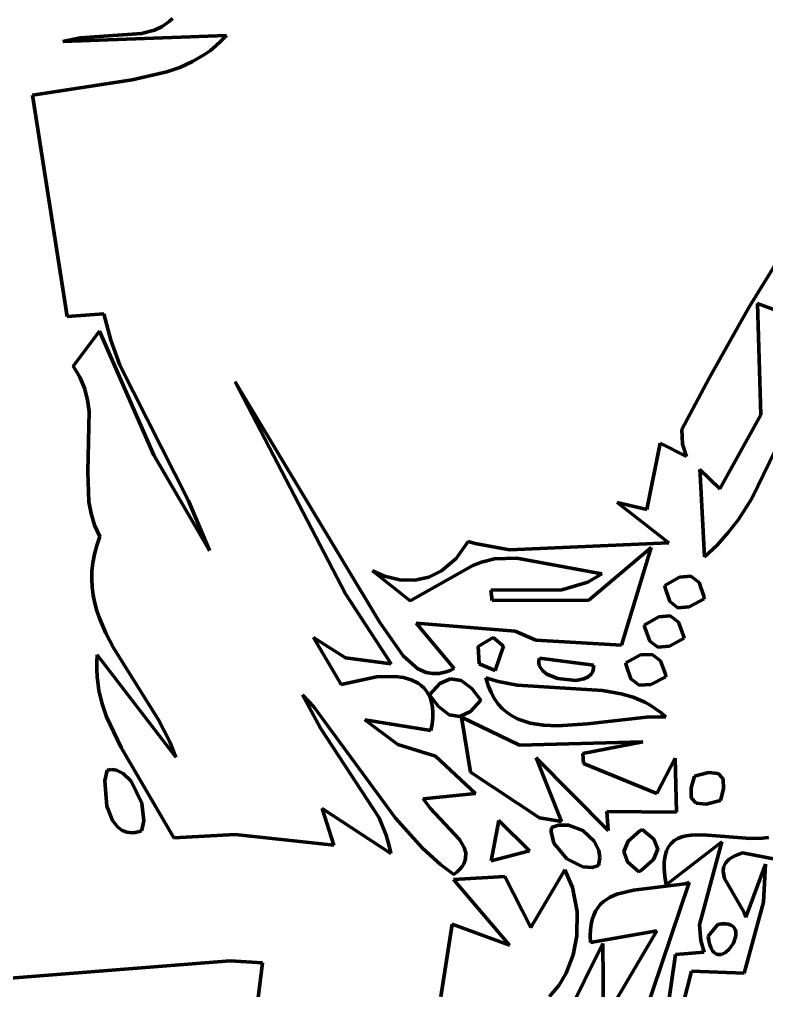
# Model space of a CAD drawing. Header units: millimetres. Extents: x 0 to 11.1, y 0 to 17.3.
# Drawn here: x 5.106 to 5.666, y 8.169 to 8.897 of the extents above; entities that cross this region are included whole.
import ezdxf

# ---------------------------------------------------------------- set-up
doc = ezdxf.new("R2010")
doc.units = ezdxf.units.MM
doc.layers.add('color#010101ff', color=7, linetype='CONTINUOUS', lineweight=100)
doc.layers.add('color#ffffffff', color=7, linetype='CONTINUOUS', lineweight=100)

msp = doc.modelspace()

# ---------------------------------------------------------------- linework, layer by layer
at = {"layer": 'color#010101ff'}
for p, q in [((5.22064, 8.89732), (5.21826, 8.89508)), ((5.2072, 8.88872), (5.19766, 8.88611)), ((5.21301, 8.89142), (5.2072, 8.88872)), ((5.21826, 8.89508), (5.21301, 8.89142)), ((5.13864, 8.88021), (5.26113, 8.88463)), ((5.1517, 8.88293), (5.13864, 8.88021)), ((5.19766, 8.88611), (5.1517, 8.88293)), ((5.26113, 8.88463), (5.25728, 8.8806)), ((5.2491, 8.87352), (5.2448, 8.87045)), ((5.25327, 8.8769), (5.2491, 8.87352)), ((5.25728, 8.8806), (5.25327, 8.8769)), ((5.2448, 8.87045), (5.2358, 8.86512)), ((5.22633, 8.86079), (5.21646, 8.85732)), ((5.2358, 8.86512), (5.22633, 8.86079)), ((5.21646, 8.85732), (5.1905, 8.85143)), ((5.65224, 8.68103), (5.76179, 8.85866)), ((5.1905, 8.85143), (5.11601, 8.83995)), ((5.11601, 8.83995), (5.14179, 8.6741)), ((5.62258, 8.6279), (5.65224, 8.68103)), ((5.70754, 8.66587), (5.65887, 8.68397)), ((5.65887, 8.68397), (5.66122, 8.60056)), ((5.14179, 8.6741), (5.16943, 8.67614)), ((5.16943, 8.67614), (5.17456, 8.65658)), ((5.16612, 8.66329), (5.14631, 8.63692)), ((5.20672, 8.57037), (5.16612, 8.66329)), ((5.17456, 8.65658), (5.18129, 8.63769)), ((5.14631, 8.63692), (5.14899, 8.6329)), ((5.18129, 8.63769), (5.23275, 8.53606)), ((5.14899, 8.6329), (5.15129, 8.62881)), ((5.15129, 8.62881), (5.15323, 8.62466)), ((5.6022, 8.5896), (5.62258, 8.6279)), ((5.15323, 8.62466), (5.15483, 8.62045)), ((5.15483, 8.62045), (5.15713, 8.61188)), ((5.35031, 8.46653), (5.26761, 8.62537)), ((5.26761, 8.62537), (5.37614, 8.44495)), ((5.65471, 8.53792), (5.69577, 8.62309)), ((5.15713, 8.61188), (5.15842, 8.60313)), ((5.15842, 8.60313), (5.15746, 8.55794)), ((5.66122, 8.60056), (5.63051, 8.54519)), ((5.60264, 8.57853), (5.6022, 8.5896)), ((5.57585, 8.52976), (5.58583, 8.57921)), ((5.58583, 8.57921), (5.60568, 8.56924)), ((5.60568, 8.56924), (5.60264, 8.57853)), ((5.24845, 8.49906), (5.20672, 8.57037)), ((5.15746, 8.55794), (5.15817, 8.53538)), ((5.63051, 8.54519), (5.61576, 8.5595)), ((5.61576, 8.5595), (5.61596, 8.5559)), ((5.61596, 8.5559), (5.61922, 8.4942)), ((5.15817, 8.53538), (5.15977, 8.52653)), ((5.23275, 8.53606), (5.24845, 8.49906)), ((5.59236, 8.50472), (5.55375, 8.535)), ((5.55375, 8.535), (5.57585, 8.52976)), ((5.64459, 8.52221), (5.65471, 8.53792)), ((5.15977, 8.52653), (5.16246, 8.51785)), ((5.16246, 8.51785), (5.16427, 8.51358)), ((5.63699, 8.5123), (5.64459, 8.52221)), ((5.16427, 8.51358), (5.16644, 8.50935)), ((5.62857, 8.50294), (5.63699, 8.5123)), ((5.16405, 8.50271), (5.16227, 8.49621)), ((5.16644, 8.50935), (5.16405, 8.50271)), ((5.43312, 8.49298), (5.44229, 8.50557)), ((5.44229, 8.50557), (5.44741, 8.50416)), ((5.44741, 8.50416), (5.47313, 8.49948)), ((5.47313, 8.49948), (5.59236, 8.50472)), ((5.61922, 8.4942), (5.62857, 8.50294)), ((5.16227, 8.49621), (5.16107, 8.48983)), ((5.57921, 8.50112), (5.53252, 8.4617)), ((5.55708, 8.42802), (5.57921, 8.50112)), ((5.16107, 8.48983), (5.16041, 8.48358)), ((5.4223, 8.48381), (5.43312, 8.49298)), ((5.45218, 8.4903), (5.44577, 8.48766)), ((5.46196, 8.4927), (5.45218, 8.4903)), ((5.47859, 8.49331), (5.46196, 8.4927)), ((5.54229, 8.48148), (5.47859, 8.49331)), ((5.16041, 8.48358), (5.16027, 8.47744)), ((5.39882, 8.4613), (5.37057, 8.48364)), ((5.37057, 8.48364), (5.3795, 8.47974)), ((5.44577, 8.48766), (5.39882, 8.4613)), ((5.41261, 8.47906), (5.4223, 8.48381)), ((5.53184, 8.47521), (5.54229, 8.48148)), ((5.16027, 8.47744), (5.16061, 8.4714)), ((5.3795, 8.47974), (5.39108, 8.47692)), ((5.39108, 8.47692), (5.40216, 8.47673)), ((5.40216, 8.47673), (5.41261, 8.47906)), ((5.51231, 8.46953), (5.53184, 8.47521)), ((5.60046, 8.47902), (5.58938, 8.47283)), ((5.60903, 8.47972), (5.60046, 8.47902)), ((5.61508, 8.47494), (5.60903, 8.47972)), ((5.61861, 8.46467), (5.61508, 8.47494)), ((5.16061, 8.4714), (5.1614, 8.46547)), ((5.38447, 8.41409), (5.35031, 8.46653)), ((5.45916, 8.46922), (5.51231, 8.46953)), ((5.46013, 8.46147), (5.45916, 8.46922)), ((5.58938, 8.47283), (5.58967, 8.47094)), ((5.58967, 8.47094), (5.59317, 8.46081)), ((5.1614, 8.46547), (5.1626, 8.45962)), ((5.1626, 8.45962), (5.16417, 8.45386)), ((5.53252, 8.4617), (5.46013, 8.46147)), ((5.59317, 8.46081), (5.59921, 8.45607)), ((5.60779, 8.45672), (5.61891, 8.46276)), ((5.61891, 8.46276), (5.61861, 8.46467)), ((5.16417, 8.45386), (5.1661, 8.44818)), ((5.59921, 8.45607), (5.60779, 8.45672)), ((5.1661, 8.44818), (5.17084, 8.437)), ((5.37614, 8.44495), (5.39358, 8.42012)), ((5.43161, 8.41048), (5.40312, 8.44447)), ((5.40312, 8.44447), (5.47728, 8.43861)), ((5.58494, 8.44929), (5.57401, 8.44308)), ((5.5935, 8.45004), (5.58494, 8.44929)), ((5.59969, 8.44532), (5.5935, 8.45004)), ((5.60351, 8.43515), (5.59969, 8.44532)), ((5.47728, 8.43861), (5.49293, 8.43176)), ((5.57401, 8.44308), (5.57435, 8.44121)), ((5.57435, 8.44121), (5.57811, 8.43116)), ((5.17084, 8.437), (5.17655, 8.42604)), ((5.34717, 8.3987), (5.32624, 8.43367)), ((5.32624, 8.43367), (5.35028, 8.41854)), ((5.46081, 8.43382), (5.44961, 8.42703)), ((5.46869, 8.42731), (5.46081, 8.43382)), ((5.49293, 8.43176), (5.55708, 8.42802)), ((5.57811, 8.43116), (5.58429, 8.42648)), ((5.59287, 8.42718), (5.60387, 8.43325)), ((5.60387, 8.43325), (5.60351, 8.43515)), ((5.17655, 8.42604), (5.21033, 8.37217)), ((5.44961, 8.42703), (5.4504, 8.41397)), ((5.46235, 8.40903), (5.46869, 8.42731)), ((5.58429, 8.42648), (5.59287, 8.42718)), ((5.16405, 8.4153), (5.16403, 8.40986)), ((5.16439, 8.42087), (5.16405, 8.4153)), ((5.2233, 8.34421), (5.16439, 8.42087)), ((5.35028, 8.41854), (5.38447, 8.41409)), ((5.39358, 8.42012), (5.40438, 8.41038)), ((5.49512, 8.41643), (5.49511, 8.41473)), ((5.49548, 8.41823), (5.49512, 8.41643)), ((5.536, 8.41302), (5.49548, 8.41823)), ((5.57128, 8.42068), (5.56015, 8.41491)), ((5.57994, 8.42116), (5.57128, 8.42068)), ((5.58613, 8.41636), (5.57994, 8.42116)), ((5.58985, 8.40628), (5.58613, 8.41636)), ((5.16403, 8.40986), (5.16431, 8.40452)), ((5.40438, 8.41038), (5.41071, 8.40757)), ((5.42034, 8.40686), (5.42576, 8.40807)), ((5.42576, 8.40807), (5.42862, 8.40912)), ((5.42862, 8.40912), (5.43161, 8.41048)), ((5.4504, 8.41397), (5.46235, 8.40903)), ((5.49511, 8.41473), (5.49544, 8.4131)), ((5.49544, 8.4131), (5.49608, 8.41157)), ((5.49608, 8.41157), (5.49817, 8.40879)), ((5.49817, 8.40879), (5.50117, 8.40642)), ((5.53533, 8.40791), (5.53588, 8.40944)), ((5.53588, 8.40944), (5.53611, 8.41114)), ((5.53611, 8.41114), (5.536, 8.41302)), ((5.56015, 8.41491), (5.56044, 8.41303)), ((5.56044, 8.41303), (5.56397, 8.4029)), ((5.16431, 8.40452), (5.1657, 8.39416)), ((5.37355, 8.40436), (5.34717, 8.3987)), ((5.38725, 8.40463), (5.37355, 8.40436)), ((5.39365, 8.40375), (5.38725, 8.40463)), ((5.39955, 8.40206), (5.39365, 8.40375)), ((5.40478, 8.39946), (5.39955, 8.40206)), ((5.41071, 8.40757), (5.41534, 8.40673)), ((5.41534, 8.40673), (5.42034, 8.40686)), ((5.42887, 8.40283), (5.42101, 8.39923)), ((5.43685, 8.40161), (5.42887, 8.40283)), ((5.44493, 8.39556), (5.43685, 8.40161)), ((5.45544, 8.40368), (5.45715, 8.3978)), ((5.46456, 8.40084), (5.45544, 8.40368)), ((5.47878, 8.39814), (5.46456, 8.40084)), ((5.50117, 8.40642), (5.50911, 8.403)), ((5.50911, 8.403), (5.52272, 8.40161)), ((5.52272, 8.40161), (5.52878, 8.4028)), ((5.52878, 8.4028), (5.53206, 8.40436)), ((5.53206, 8.40436), (5.53449, 8.40656)), ((5.53449, 8.40656), (5.53533, 8.40791)), ((5.56397, 8.4029), (5.5701, 8.39809)), ((5.57884, 8.3986), (5.59018, 8.40441)), ((5.59018, 8.40441), (5.58985, 8.40628)), ((5.1657, 8.39416), (5.16808, 8.38416)), ((5.40709, 8.39778), (5.40478, 8.39946)), ((5.40918, 8.39583), (5.40709, 8.39778)), ((5.41101, 8.3936), (5.40918, 8.39583)), ((5.41258, 8.39108), (5.41101, 8.3936)), ((5.42101, 8.39923), (5.41326, 8.39082)), ((5.45175, 8.38684), (5.44493, 8.39556)), ((5.45715, 8.3978), (5.45928, 8.39256)), ((5.54274, 8.39419), (5.47878, 8.39814)), ((5.55681, 8.39168), (5.54274, 8.39419)), ((5.5701, 8.39809), (5.57884, 8.3986)), ((5.33149, 8.36593), (5.31818, 8.39086)), ((5.31818, 8.39086), (5.32648, 8.38198)), ((5.41385, 8.38824), (5.41258, 8.39108)), ((5.41326, 8.39082), (5.41993, 8.38199)), ((5.41482, 8.38509), (5.41385, 8.38824)), ((5.44383, 8.37831), (5.45175, 8.38684)), ((5.45928, 8.39256), (5.46181, 8.38793)), ((5.46181, 8.38793), (5.46472, 8.38386)), ((5.5658, 8.38901), (5.55681, 8.39168)), ((5.57441, 8.38533), (5.5658, 8.38901)), ((5.16808, 8.38416), (5.17133, 8.37447)), ((5.32648, 8.38198), (5.38787, 8.2986)), ((5.41546, 8.3816), (5.41482, 8.38509)), ((5.41574, 8.37776), (5.41546, 8.3816)), ((5.41993, 8.38199), (5.42792, 8.37588)), ((5.46472, 8.38386), (5.46798, 8.38034)), ((5.46798, 8.38034), (5.47156, 8.37733)), ((5.57856, 8.38306), (5.57441, 8.38533)), ((5.58258, 8.38046), (5.57856, 8.38306)), ((5.58647, 8.37753), (5.58258, 8.38046)), ((5.17133, 8.37447), (5.18234, 8.3513)), ((5.21033, 8.37217), (5.21886, 8.35558)), ((5.38946, 8.35357), (5.36468, 8.37219)), ((5.36468, 8.37219), (5.4143, 8.36403)), ((5.41519, 8.36899), (5.41566, 8.37356)), ((5.41566, 8.37356), (5.41574, 8.37776)), ((5.42792, 8.37588), (5.43589, 8.37465)), ((5.43589, 8.37465), (5.44383, 8.37831)), ((5.43714, 8.37401), (5.44382, 8.33284)), ((5.48066, 8.35303), (5.43714, 8.37401)), ((5.47156, 8.37733), (5.47545, 8.3748)), ((5.47545, 8.3748), (5.47961, 8.37271)), ((5.47961, 8.37271), (5.48404, 8.37104)), ((5.53153, 8.36916), (5.57574, 8.37424)), ((5.57574, 8.37424), (5.58561, 8.37446)), ((5.58561, 8.37446), (5.59023, 8.37423)), ((5.59023, 8.37423), (5.58647, 8.37753)), ((5.37548, 8.29879), (5.33149, 8.36593)), ((5.4143, 8.36403), (5.41519, 8.36899)), ((5.48404, 8.37104), (5.4887, 8.36974)), ((5.4887, 8.36974), (5.49356, 8.36879)), ((5.49356, 8.36879), (5.49862, 8.36816)), ((5.49862, 8.36816), (5.50919, 8.3677)), ((5.50919, 8.3677), (5.53153, 8.36916)), ((5.18234, 8.3513), (5.22169, 8.28371)), ((5.21886, 8.35558), (5.2233, 8.34421)), ((5.41761, 8.3448), (5.38946, 8.35357)), ((5.57308, 8.35564), (5.48066, 8.35303)), ((5.52797, 8.347), (5.57308, 8.35564)), ((5.44778, 8.31684), (5.41761, 8.3448)), ((5.51194, 8.29593), (5.49316, 8.34371)), ((5.49316, 8.34371), (5.54709, 8.28925)), ((5.52846, 8.33952), (5.52797, 8.347)), ((5.59725, 8.34343), (5.58339, 8.31683)), ((5.59817, 8.30287), (5.59725, 8.34343)), ((5.58339, 8.31683), (5.52846, 8.33952)), ((5.17176, 8.33436), (5.16999, 8.32655)), ((5.17539, 8.33493), (5.17176, 8.33436)), ((5.1789, 8.33445), (5.17539, 8.33493)), ((5.18387, 8.33204), (5.1789, 8.33445)), ((5.18972, 8.32629), (5.18387, 8.33204)), ((5.44382, 8.33284), (5.49554, 8.29874)), ((5.6116, 8.32989), (5.60907, 8.32113)), ((5.62222, 8.33261), (5.6116, 8.32989)), ((5.6294, 8.33194), (5.62222, 8.33261)), ((5.63314, 8.32788), (5.6294, 8.33194)), ((5.16999, 8.32655), (5.17148, 8.30758)), ((5.19769, 8.30966), (5.18972, 8.32629)), ((5.60907, 8.32113), (5.60927, 8.3137)), ((5.63346, 8.32043), (5.63314, 8.32788)), ((5.40835, 8.31304), (5.44778, 8.31684)), ((5.60927, 8.3137), (5.61301, 8.30964)), ((5.63109, 8.31164), (5.63346, 8.32043)), ((5.17148, 8.30758), (5.17586, 8.29673)), ((5.19919, 8.29646), (5.19769, 8.30966)), ((5.41383, 8.30592), (5.40835, 8.31304)), ((5.61301, 8.30964), (5.62028, 8.30896)), ((5.62028, 8.30896), (5.63109, 8.31164)), ((5.34159, 8.27818), (5.33288, 8.30569)), ((5.33288, 8.30569), (5.38426, 8.27197)), ((5.4358, 8.28254), (5.41383, 8.30592)), ((5.54709, 8.28925), (5.54589, 8.30336)), ((5.54589, 8.30336), (5.59817, 8.30287)), ((5.17586, 8.29673), (5.17979, 8.29175)), ((5.17979, 8.29175), (5.18296, 8.28936)), ((5.19815, 8.29076), (5.19919, 8.29646)), ((5.38071, 8.28578), (5.37548, 8.29879)), ((5.38787, 8.2986), (5.40791, 8.27592)), ((5.46502, 8.29672), (5.4593, 8.26661)), ((5.4881, 8.27403), (5.46502, 8.29672)), ((5.49554, 8.29874), (5.51194, 8.29593)), ((5.50983, 8.29327), (5.50452, 8.29144)), ((5.5173, 8.29332), (5.50983, 8.29327)), ((5.52812, 8.28915), (5.5173, 8.29332)), ((5.18296, 8.28936), (5.18656, 8.28787)), ((5.18656, 8.28787), (5.1906, 8.28745)), ((5.1906, 8.28745), (5.19279, 8.28768)), ((5.19279, 8.28768), (5.19509, 8.28822)), ((5.19509, 8.28822), (5.1975, 8.2891)), ((5.1975, 8.2891), (5.19815, 8.29076)), ((5.22169, 8.28371), (5.26769, 8.28624)), ((5.26769, 8.28624), (5.34159, 8.27818)), ((5.38328, 8.27668), (5.38071, 8.28578)), ((5.50452, 8.29144), (5.50421, 8.28815)), ((5.50421, 8.28815), (5.50634, 8.27976)), ((5.5366, 8.28113), (5.52812, 8.28915)), ((5.57084, 8.28891), (5.56191, 8.28114)), ((5.57259, 8.29002), (5.57084, 8.28891)), ((5.58131, 8.28274), (5.57259, 8.29002)), ((5.60219, 8.28445), (5.59916, 8.28326)), ((5.60554, 8.28528), (5.60219, 8.28445)), ((5.60915, 8.28578), (5.60554, 8.28528)), ((5.613, 8.28601), (5.60915, 8.28578)), ((5.62131, 8.28582), (5.613, 8.28601)), ((5.65352, 8.28328), (5.62131, 8.28582)), ((5.43919, 8.27646), (5.4358, 8.28254)), ((5.50634, 8.27976), (5.5161, 8.2679)), ((5.53991, 8.27436), (5.5366, 8.28113)), ((5.56191, 8.28114), (5.5588, 8.27346)), ((5.58409, 8.27523), (5.58131, 8.28274)), ((5.59047, 8.24845), (5.63201, 8.28073)), ((5.59411, 8.2796), (5.59216, 8.27703)), ((5.59645, 8.28166), (5.59411, 8.2796)), ((5.59916, 8.28326), (5.59645, 8.28166)), ((5.63143, 8.27796), (5.61548, 8.21859)), ((5.63201, 8.28073), (5.63143, 8.27796)), ((5.6626, 8.28353), (5.65352, 8.28328)), ((5.66697, 8.28405), (5.6626, 8.28353)), ((5.38426, 8.27197), (5.38328, 8.27668)), ((5.40791, 8.27592), (5.42153, 8.26375)), ((5.4403, 8.2724), (5.43919, 8.27646)), ((5.44027, 8.26835), (5.4403, 8.2724)), ((5.4593, 8.26661), (5.4881, 8.27403)), ((5.54072, 8.26883), (5.53991, 8.27436)), ((5.5588, 8.27346), (5.56152, 8.26585)), ((5.58094, 8.26748), (5.58409, 8.27523)), ((5.58957, 8.2702), (5.58899, 8.26584)), ((5.59064, 8.27391), (5.58957, 8.2702)), ((5.59216, 8.27703), (5.59064, 8.27391)), ((5.63956, 8.26896), (5.64182, 8.2702)), ((5.64182, 8.2702), (5.64448, 8.27137)), ((5.64448, 8.27137), (5.64755, 8.27246)), ((5.64755, 8.27246), (5.68104, 8.26602)), ((5.42153, 8.26375), (5.43147, 8.2564)), ((5.43769, 8.26232), (5.43892, 8.26432)), ((5.43892, 8.26432), (5.43978, 8.26633)), ((5.43978, 8.26633), (5.44027, 8.26835)), ((5.5161, 8.2679), (5.52797, 8.26197)), ((5.53493, 8.26158), (5.5398, 8.26312)), ((5.5398, 8.26312), (5.54072, 8.26883)), ((5.56152, 8.26585), (5.57007, 8.25833)), ((5.57185, 8.25949), (5.58094, 8.26748)), ((5.58899, 8.26584), (5.58893, 8.26079)), ((5.63348, 8.2618), (5.63495, 8.26484)), ((5.63495, 8.26484), (5.63615, 8.26628)), ((5.63615, 8.26628), (5.63768, 8.26765)), ((5.63768, 8.26765), (5.63956, 8.26896)), ((5.66485, 8.26415), (5.65012, 8.22439)), ((5.66334, 8.23547), (5.66485, 8.26415)), ((5.43147, 8.2564), (5.43399, 8.25836)), ((5.43399, 8.25836), (5.43605, 8.26033)), ((5.43605, 8.26033), (5.43769, 8.26232)), ((5.51464, 8.25981), (5.48912, 8.21665)), ((5.52019, 8.24651), (5.51464, 8.25981)), ((5.52797, 8.26197), (5.53493, 8.26158)), ((5.57007, 8.25833), (5.57185, 8.25949)), ((5.58893, 8.26079), (5.58941, 8.25501)), ((5.63308, 8.25856), (5.63348, 8.2618)), ((5.63413, 8.25341), (5.63308, 8.25856)), ((5.46961, 8.25481), (5.43131, 8.25263)), ((5.43131, 8.25263), (5.47323, 8.20344)), ((5.48912, 8.21665), (5.46961, 8.25481)), ((5.60433, 8.24938), (5.56598, 8.24444)), ((5.56896, 8.13554), (5.6076, 8.2503)), ((5.58941, 8.25501), (5.59047, 8.24845)), ((5.6076, 8.2503), (5.60433, 8.24938)), ((5.64887, 8.22783), (5.63413, 8.25341)), ((5.52379, 8.22865), (5.52019, 8.24651)), ((5.55342, 8.24151), (5.54795, 8.23908)), ((5.56598, 8.24444), (5.55342, 8.24151)), ((5.54109, 8.23374), (5.53922, 8.23142)), ((5.54317, 8.23577), (5.54109, 8.23374)), ((5.54795, 8.23908), (5.54317, 8.23577)), ((5.64883, 8.18246), (5.66334, 8.23547)), ((5.52366, 8.21033), (5.52379, 8.22865)), ((5.5376, 8.2288), (5.53622, 8.22585)), ((5.53922, 8.23142), (5.5376, 8.2288)), ((5.65012, 8.22439), (5.64887, 8.22783)), ((5.43025, 8.219), (5.4218, 8.16455)), ((5.47323, 8.20344), (5.43025, 8.219)), ((5.53512, 8.22256), (5.53429, 8.21889)), ((5.53622, 8.22585), (5.53512, 8.22256)), ((5.62906, 8.21884), (5.63219, 8.21927)), ((5.63219, 8.21927), (5.63486, 8.21931)), ((5.63486, 8.21931), (5.6371, 8.219)), ((5.6371, 8.219), (5.63892, 8.21839)), ((5.53377, 8.21483), (5.53356, 8.21035)), ((5.53369, 8.20545), (5.58347, 8.21407)), ((5.53429, 8.21889), (5.53377, 8.21483)), ((5.58347, 8.21407), (5.54353, 8.14645)), ((5.61548, 8.21859), (5.61634, 8.20697)), ((5.62182, 8.21022), (5.62906, 8.21884)), ((5.63892, 8.21839), (5.64036, 8.2175)), ((5.64036, 8.2175), (5.64143, 8.21637)), ((5.64143, 8.21637), (5.64216, 8.21505)), ((5.64216, 8.21505), (5.64258, 8.21356)), ((5.64258, 8.21356), (5.64257, 8.21025)), ((5.54294, 8.20468), (5.50517, 8.12835)), ((5.52083, 8.196), (5.52366, 8.21033)), ((5.53356, 8.21035), (5.53369, 8.20545)), ((5.54353, 8.14645), (5.54294, 8.20468)), ((5.61634, 8.20697), (5.61887, 8.19818)), ((5.62238, 8.20659), (5.62182, 8.21022)), ((5.62314, 8.20356), (5.62238, 8.20659)), ((5.6408, 8.20498), (5.63752, 8.20025)), ((5.64257, 8.21025), (5.6408, 8.20498)), ((5.61887, 8.19818), (5.59737, 8.19633)), ((5.62407, 8.20112), (5.62314, 8.20356)), ((5.62515, 8.19922), (5.62407, 8.20112)), ((5.62635, 8.19781), (5.62515, 8.19922)), ((5.62766, 8.19688), (5.62635, 8.19781)), ((5.63481, 8.19788), (5.63192, 8.19649)), ((5.63752, 8.20025), (5.63481, 8.19788)), ((5.26384, 8.19151), (5.05472, 8.17508)), ((5.28809, 8.1902), (5.26384, 8.19151)), ((5.28389, 8.15584), (5.28809, 8.1902)), ((5.51555, 8.1825), (5.52083, 8.196)), ((5.59737, 8.19633), (5.58691, 8.12451)), ((5.62903, 8.19637), (5.62766, 8.19688)), ((5.63046, 8.19625), (5.62903, 8.19637)), ((5.63192, 8.19649), (5.63046, 8.19625)), ((5.58996, 8.10764), (5.60948, 8.18382)), ((5.60948, 8.18382), (5.64883, 8.18246)), ((5.50996, 8.17322), (5.51555, 8.1825)), ((5.50297, 8.16488), (5.50996, 8.17322))]:
    msp.add_line(p, q, dxfattribs=at)
at = {"layer": 'color#ffffffff'}
for p, q in [((5.21826, 8.89508), (5.22064, 8.89732)), ((5.19766, 8.88611), (5.2072, 8.88872)), ((5.2072, 8.88872), (5.21301, 8.89142)), ((5.21301, 8.89142), (5.21826, 8.89508)), ((5.26113, 8.88463), (5.13864, 8.88021)), ((5.13864, 8.88021), (5.1517, 8.88293)), ((5.1517, 8.88293), (5.19766, 8.88611)), ((5.25728, 8.8806), (5.26113, 8.88463)), ((5.2448, 8.87045), (5.2491, 8.87352)), ((5.2491, 8.87352), (5.25327, 8.8769)), ((5.25327, 8.8769), (5.25728, 8.8806)), ((5.2358, 8.86512), (5.2448, 8.87045)), ((5.21646, 8.85732), (5.22633, 8.86079)), ((5.22633, 8.86079), (5.2358, 8.86512)), ((5.1905, 8.85143), (5.21646, 8.85732)), ((5.76179, 8.85866), (5.65224, 8.68103)), ((5.11601, 8.83995), (5.1905, 8.85143)), ((5.14179, 8.6741), (5.11601, 8.83995)), ((5.65224, 8.68103), (5.62258, 8.6279)), ((5.66122, 8.60056), (5.65887, 8.68397)), ((5.65887, 8.68397), (5.70754, 8.66587)), ((5.16943, 8.67614), (5.14179, 8.6741)), ((5.17456, 8.65658), (5.16943, 8.67614)), ((5.14631, 8.63692), (5.16612, 8.66329)), ((5.16612, 8.66329), (5.20672, 8.57037)), ((5.18129, 8.63769), (5.17456, 8.65658)), ((5.14899, 8.6329), (5.14631, 8.63692)), ((5.23275, 8.53606), (5.18129, 8.63769)), ((5.15129, 8.62881), (5.14899, 8.6329)), ((5.15323, 8.62466), (5.15129, 8.62881)), ((5.62258, 8.6279), (5.6022, 8.5896)), ((5.15483, 8.62045), (5.15323, 8.62466)), ((5.15713, 8.61188), (5.15483, 8.62045)), ((5.37614, 8.44495), (5.26761, 8.62537)), ((5.26761, 8.62537), (5.35031, 8.46653)), ((5.69577, 8.62309), (5.65471, 8.53792)), ((5.15842, 8.60313), (5.15713, 8.61188)), ((5.15746, 8.55794), (5.15842, 8.60313)), ((5.63051, 8.54519), (5.66122, 8.60056)), ((5.6022, 8.5896), (5.60264, 8.57853)), ((5.58583, 8.57921), (5.57585, 8.52976)), ((5.60568, 8.56924), (5.58583, 8.57921)), ((5.60264, 8.57853), (5.60568, 8.56924)), ((5.20672, 8.57037), (5.24845, 8.49906)), ((5.15817, 8.53538), (5.15746, 8.55794)), ((5.61596, 8.5559), (5.61576, 8.5595)), ((5.61576, 8.5595), (5.63051, 8.54519)), ((5.61922, 8.4942), (5.61596, 8.5559)), ((5.15977, 8.52653), (5.15817, 8.53538)), ((5.24845, 8.49906), (5.23275, 8.53606)), ((5.57585, 8.52976), (5.55375, 8.535)), ((5.55375, 8.535), (5.59236, 8.50472)), ((5.65471, 8.53792), (5.64459, 8.52221)), ((5.16246, 8.51785), (5.15977, 8.52653)), ((5.16427, 8.51358), (5.16246, 8.51785)), ((5.64459, 8.52221), (5.63699, 8.5123)), ((5.16644, 8.50935), (5.16427, 8.51358)), ((5.63699, 8.5123), (5.62857, 8.50294)), ((5.16227, 8.49621), (5.16405, 8.50271)), ((5.16405, 8.50271), (5.16644, 8.50935)), ((5.44229, 8.50557), (5.43312, 8.49298)), ((5.44741, 8.50416), (5.44229, 8.50557)), ((5.47313, 8.49948), (5.44741, 8.50416)), ((5.59236, 8.50472), (5.47313, 8.49948)), ((5.62857, 8.50294), (5.61922, 8.4942)), ((5.16107, 8.48983), (5.16227, 8.49621)), ((5.53252, 8.4617), (5.57921, 8.50112)), ((5.57921, 8.50112), (5.55708, 8.42802)), ((5.16041, 8.48358), (5.16107, 8.48983)), ((5.43312, 8.49298), (5.4223, 8.48381)), ((5.44577, 8.48766), (5.45218, 8.4903)), ((5.45218, 8.4903), (5.46196, 8.4927)), ((5.46196, 8.4927), (5.47859, 8.49331)), ((5.47859, 8.49331), (5.54229, 8.48148)), ((5.16027, 8.47744), (5.16041, 8.48358)), ((5.3795, 8.47974), (5.37057, 8.48364)), ((5.37057, 8.48364), (5.39882, 8.4613)), ((5.39882, 8.4613), (5.44577, 8.48766)), ((5.4223, 8.48381), (5.41261, 8.47906)), ((5.54229, 8.48148), (5.53184, 8.47521)), ((5.16061, 8.4714), (5.16027, 8.47744)), ((5.39108, 8.47692), (5.3795, 8.47974)), ((5.40216, 8.47673), (5.39108, 8.47692)), ((5.41261, 8.47906), (5.40216, 8.47673)), ((5.53184, 8.47521), (5.51231, 8.46953)), ((5.58938, 8.47283), (5.60046, 8.47902)), ((5.60046, 8.47902), (5.60903, 8.47972)), ((5.60903, 8.47972), (5.61508, 8.47494)), ((5.61508, 8.47494), (5.61861, 8.46467)), ((5.1614, 8.46547), (5.16061, 8.4714)), ((5.35031, 8.46653), (5.38447, 8.41409)), ((5.51231, 8.46953), (5.45916, 8.46922)), ((5.45916, 8.46922), (5.46013, 8.46147)), ((5.58967, 8.47094), (5.58938, 8.47283)), ((5.59317, 8.46081), (5.58967, 8.47094)), ((5.1626, 8.45962), (5.1614, 8.46547)), ((5.16417, 8.45386), (5.1626, 8.45962)), ((5.46013, 8.46147), (5.53252, 8.4617)), ((5.59921, 8.45607), (5.59317, 8.46081)), ((5.61891, 8.46276), (5.60779, 8.45672)), ((5.61861, 8.46467), (5.61891, 8.46276)), ((5.1661, 8.44818), (5.16417, 8.45386)), ((5.60779, 8.45672), (5.59921, 8.45607)), ((5.17084, 8.437), (5.1661, 8.44818)), ((5.39358, 8.42012), (5.37614, 8.44495)), ((5.47728, 8.43861), (5.40312, 8.44447)), ((5.40312, 8.44447), (5.43161, 8.41048)), ((5.57401, 8.44308), (5.58494, 8.44929)), ((5.58494, 8.44929), (5.5935, 8.45004)), ((5.5935, 8.45004), (5.59969, 8.44532)), ((5.59969, 8.44532), (5.60351, 8.43515)), ((5.49293, 8.43176), (5.47728, 8.43861)), ((5.57435, 8.44121), (5.57401, 8.44308)), ((5.57811, 8.43116), (5.57435, 8.44121)), ((5.17655, 8.42604), (5.17084, 8.437)), ((5.35028, 8.41854), (5.32624, 8.43367)), ((5.32624, 8.43367), (5.34717, 8.3987)), ((5.44961, 8.42703), (5.46081, 8.43382)), ((5.46081, 8.43382), (5.46869, 8.42731)), ((5.55708, 8.42802), (5.49293, 8.43176)), ((5.58429, 8.42648), (5.57811, 8.43116)), ((5.60387, 8.43325), (5.59287, 8.42718)), ((5.60351, 8.43515), (5.60387, 8.43325)), ((5.21033, 8.37217), (5.17655, 8.42604)), ((5.4504, 8.41397), (5.44961, 8.42703)), ((5.46869, 8.42731), (5.46235, 8.40903)), ((5.59287, 8.42718), (5.58429, 8.42648)), ((5.16403, 8.40986), (5.16405, 8.4153)), ((5.16405, 8.4153), (5.16439, 8.42087)), ((5.16439, 8.42087), (5.2233, 8.34421)), ((5.38447, 8.41409), (5.35028, 8.41854)), ((5.40438, 8.41038), (5.39358, 8.42012)), ((5.49511, 8.41473), (5.49512, 8.41643)), ((5.49512, 8.41643), (5.49548, 8.41823)), ((5.49548, 8.41823), (5.536, 8.41302)), ((5.56015, 8.41491), (5.57128, 8.42068)), ((5.57128, 8.42068), (5.57994, 8.42116)), ((5.57994, 8.42116), (5.58613, 8.41636)), ((5.58613, 8.41636), (5.58985, 8.40628)), ((5.16431, 8.40452), (5.16403, 8.40986)), ((5.41071, 8.40757), (5.40438, 8.41038)), ((5.42576, 8.40807), (5.42034, 8.40686)), ((5.42862, 8.40912), (5.42576, 8.40807)), ((5.43161, 8.41048), (5.42862, 8.40912)), ((5.46235, 8.40903), (5.4504, 8.41397)), ((5.49544, 8.4131), (5.49511, 8.41473)), ((5.49608, 8.41157), (5.49544, 8.4131)), ((5.49817, 8.40879), (5.49608, 8.41157)), ((5.50117, 8.40642), (5.49817, 8.40879)), ((5.53588, 8.40944), (5.53533, 8.40791)), ((5.53611, 8.41114), (5.53588, 8.40944)), ((5.536, 8.41302), (5.53611, 8.41114)), ((5.56044, 8.41303), (5.56015, 8.41491)), ((5.56397, 8.4029), (5.56044, 8.41303)), ((5.1657, 8.39416), (5.16431, 8.40452)), ((5.34717, 8.3987), (5.37355, 8.40436)), ((5.37355, 8.40436), (5.38725, 8.40463)), ((5.38725, 8.40463), (5.39365, 8.40375)), ((5.39365, 8.40375), (5.39955, 8.40206)), ((5.39955, 8.40206), (5.40478, 8.39946)), ((5.41534, 8.40673), (5.41071, 8.40757)), ((5.42034, 8.40686), (5.41534, 8.40673)), ((5.42101, 8.39923), (5.42887, 8.40283)), ((5.42887, 8.40283), (5.43685, 8.40161)), ((5.43685, 8.40161), (5.44493, 8.39556)), ((5.45544, 8.40368), (5.46456, 8.40084)), ((5.45715, 8.3978), (5.45544, 8.40368)), ((5.46456, 8.40084), (5.47878, 8.39814)), ((5.50911, 8.403), (5.50117, 8.40642)), ((5.52272, 8.40161), (5.50911, 8.403)), ((5.52878, 8.4028), (5.52272, 8.40161)), ((5.53206, 8.40436), (5.52878, 8.4028)), ((5.53449, 8.40656), (5.53206, 8.40436)), ((5.53533, 8.40791), (5.53449, 8.40656)), ((5.5701, 8.39809), (5.56397, 8.4029)), ((5.59018, 8.40441), (5.57884, 8.3986)), ((5.58985, 8.40628), (5.59018, 8.40441)), ((5.16808, 8.38416), (5.1657, 8.39416)), ((5.40478, 8.39946), (5.40709, 8.39778)), ((5.40709, 8.39778), (5.40918, 8.39583)), ((5.40918, 8.39583), (5.41101, 8.3936)), ((5.41101, 8.3936), (5.41258, 8.39108)), ((5.41326, 8.39082), (5.42101, 8.39923)), ((5.44493, 8.39556), (5.45175, 8.38684)), ((5.45928, 8.39256), (5.45715, 8.3978)), ((5.47878, 8.39814), (5.54274, 8.39419)), ((5.54274, 8.39419), (5.55681, 8.39168)), ((5.57884, 8.3986), (5.5701, 8.39809)), ((5.32648, 8.38198), (5.31818, 8.39086)), ((5.31818, 8.39086), (5.33149, 8.36593)), ((5.41258, 8.39108), (5.41385, 8.38824)), ((5.41993, 8.38199), (5.41326, 8.39082)), ((5.41385, 8.38824), (5.41482, 8.38509)), ((5.45175, 8.38684), (5.44383, 8.37831)), ((5.46181, 8.38793), (5.45928, 8.39256)), ((5.46472, 8.38386), (5.46181, 8.38793)), ((5.55681, 8.39168), (5.5658, 8.38901)), ((5.5658, 8.38901), (5.57441, 8.38533)), ((5.17133, 8.37447), (5.16808, 8.38416)), ((5.38787, 8.2986), (5.32648, 8.38198)), ((5.41482, 8.38509), (5.41546, 8.3816)), ((5.41546, 8.3816), (5.41574, 8.37776)), ((5.42792, 8.37588), (5.41993, 8.38199)), ((5.46798, 8.38034), (5.46472, 8.38386)), ((5.47156, 8.37733), (5.46798, 8.38034)), ((5.57441, 8.38533), (5.57856, 8.38306)), ((5.57856, 8.38306), (5.58258, 8.38046)), ((5.58258, 8.38046), (5.58647, 8.37753)), ((5.18234, 8.3513), (5.17133, 8.37447)), ((5.21886, 8.35558), (5.21033, 8.37217)), ((5.4143, 8.36403), (5.36468, 8.37219)), ((5.36468, 8.37219), (5.38946, 8.35357)), ((5.41566, 8.37356), (5.41519, 8.36899)), ((5.41574, 8.37776), (5.41566, 8.37356)), ((5.43589, 8.37465), (5.42792, 8.37588)), ((5.44383, 8.37831), (5.43589, 8.37465)), ((5.43714, 8.37401), (5.48066, 8.35303)), ((5.44382, 8.33284), (5.43714, 8.37401)), ((5.47545, 8.3748), (5.47156, 8.37733)), ((5.47961, 8.37271), (5.47545, 8.3748)), ((5.48404, 8.37104), (5.47961, 8.37271)), ((5.57574, 8.37424), (5.53153, 8.36916)), ((5.58561, 8.37446), (5.57574, 8.37424)), ((5.59023, 8.37423), (5.58561, 8.37446)), ((5.58647, 8.37753), (5.59023, 8.37423)), ((5.33149, 8.36593), (5.37548, 8.29879)), ((5.41519, 8.36899), (5.4143, 8.36403)), ((5.4887, 8.36974), (5.48404, 8.37104)), ((5.49356, 8.36879), (5.4887, 8.36974)), ((5.49862, 8.36816), (5.49356, 8.36879)), ((5.50919, 8.3677), (5.49862, 8.36816)), ((5.53153, 8.36916), (5.50919, 8.3677)), ((5.22169, 8.28371), (5.18234, 8.3513)), ((5.2233, 8.34421), (5.21886, 8.35558)), ((5.38946, 8.35357), (5.41761, 8.3448)), ((5.48066, 8.35303), (5.57308, 8.35564)), ((5.57308, 8.35564), (5.52797, 8.347)), ((5.41761, 8.3448), (5.44778, 8.31684)), ((5.54709, 8.28925), (5.49316, 8.34371)), ((5.49316, 8.34371), (5.51194, 8.29593)), ((5.52797, 8.347), (5.52846, 8.33952)), ((5.58339, 8.31683), (5.59725, 8.34343)), ((5.59725, 8.34343), (5.59817, 8.30287)), ((5.52846, 8.33952), (5.58339, 8.31683)), ((5.16999, 8.32655), (5.17176, 8.33436)), ((5.17176, 8.33436), (5.17539, 8.33493)), ((5.17539, 8.33493), (5.1789, 8.33445)), ((5.1789, 8.33445), (5.18387, 8.33204)), ((5.18387, 8.33204), (5.18972, 8.32629)), ((5.49554, 8.29874), (5.44382, 8.33284)), ((5.60907, 8.32113), (5.6116, 8.32989)), ((5.6116, 8.32989), (5.62222, 8.33261)), ((5.62222, 8.33261), (5.6294, 8.33194)), ((5.6294, 8.33194), (5.63314, 8.32788)), ((5.17148, 8.30758), (5.16999, 8.32655)), ((5.18972, 8.32629), (5.19769, 8.30966)), ((5.60927, 8.3137), (5.60907, 8.32113)), ((5.63314, 8.32788), (5.63346, 8.32043)), ((5.44778, 8.31684), (5.40835, 8.31304)), ((5.61301, 8.30964), (5.60927, 8.3137)), ((5.63346, 8.32043), (5.63109, 8.31164)), ((5.17586, 8.29673), (5.17148, 8.30758)), ((5.19769, 8.30966), (5.19919, 8.29646)), ((5.40835, 8.31304), (5.41383, 8.30592)), ((5.62028, 8.30896), (5.61301, 8.30964)), ((5.63109, 8.31164), (5.62028, 8.30896)), ((5.38426, 8.27197), (5.33288, 8.30569)), ((5.33288, 8.30569), (5.34159, 8.27818)), ((5.41383, 8.30592), (5.4358, 8.28254)), ((5.59817, 8.30287), (5.54589, 8.30336)), ((5.54589, 8.30336), (5.54709, 8.28925)), ((5.17979, 8.29175), (5.17586, 8.29673)), ((5.18296, 8.28936), (5.17979, 8.29175)), ((5.19919, 8.29646), (5.19815, 8.29076)), ((5.37548, 8.29879), (5.38071, 8.28578)), ((5.40791, 8.27592), (5.38787, 8.2986)), ((5.4593, 8.26661), (5.46502, 8.29672)), ((5.46502, 8.29672), (5.4881, 8.27403)), ((5.51194, 8.29593), (5.49554, 8.29874)), ((5.50452, 8.29144), (5.50983, 8.29327)), ((5.50983, 8.29327), (5.5173, 8.29332)), ((5.5173, 8.29332), (5.52812, 8.28915)), ((5.18656, 8.28787), (5.18296, 8.28936)), ((5.1906, 8.28745), (5.18656, 8.28787)), ((5.19279, 8.28768), (5.1906, 8.28745)), ((5.19509, 8.28822), (5.19279, 8.28768)), ((5.1975, 8.2891), (5.19509, 8.28822)), ((5.19815, 8.29076), (5.1975, 8.2891)), ((5.26769, 8.28624), (5.22169, 8.28371)), ((5.34159, 8.27818), (5.26769, 8.28624)), ((5.38071, 8.28578), (5.38328, 8.27668)), ((5.50421, 8.28815), (5.50452, 8.29144)), ((5.50634, 8.27976), (5.50421, 8.28815)), ((5.52812, 8.28915), (5.5366, 8.28113)), ((5.56191, 8.28114), (5.57084, 8.28891)), ((5.57084, 8.28891), (5.57259, 8.29002)), ((5.57259, 8.29002), (5.58131, 8.28274)), ((5.59916, 8.28326), (5.60219, 8.28445)), ((5.60219, 8.28445), (5.60554, 8.28528)), ((5.60554, 8.28528), (5.60915, 8.28578)), ((5.60915, 8.28578), (5.613, 8.28601)), ((5.613, 8.28601), (5.62131, 8.28582)), ((5.62131, 8.28582), (5.65352, 8.28328)), ((5.4358, 8.28254), (5.43919, 8.27646)), ((5.5161, 8.2679), (5.50634, 8.27976)), ((5.5366, 8.28113), (5.53991, 8.27436)), ((5.5588, 8.27346), (5.56191, 8.28114)), ((5.58131, 8.28274), (5.58409, 8.27523)), ((5.63201, 8.28073), (5.59047, 8.24845)), ((5.59216, 8.27703), (5.59411, 8.2796)), ((5.59411, 8.2796), (5.59645, 8.28166)), ((5.59645, 8.28166), (5.59916, 8.28326)), ((5.61548, 8.21859), (5.63143, 8.27796)), ((5.63143, 8.27796), (5.63201, 8.28073)), ((5.65352, 8.28328), (5.6626, 8.28353)), ((5.6626, 8.28353), (5.66697, 8.28405)), ((5.38328, 8.27668), (5.38426, 8.27197)), ((5.42153, 8.26375), (5.40791, 8.27592)), ((5.43919, 8.27646), (5.4403, 8.2724)), ((5.4403, 8.2724), (5.44027, 8.26835)), ((5.4881, 8.27403), (5.4593, 8.26661)), ((5.53991, 8.27436), (5.54072, 8.26883)), ((5.56152, 8.26585), (5.5588, 8.27346)), ((5.58409, 8.27523), (5.58094, 8.26748)), ((5.58899, 8.26584), (5.58957, 8.2702)), ((5.58957, 8.2702), (5.59064, 8.27391)), ((5.59064, 8.27391), (5.59216, 8.27703)), ((5.64182, 8.2702), (5.63956, 8.26896)), ((5.64448, 8.27137), (5.64182, 8.2702)), ((5.64755, 8.27246), (5.64448, 8.27137)), ((5.68104, 8.26602), (5.64755, 8.27246)), ((5.43147, 8.2564), (5.42153, 8.26375)), ((5.43892, 8.26432), (5.43769, 8.26232)), ((5.43978, 8.26633), (5.43892, 8.26432)), ((5.44027, 8.26835), (5.43978, 8.26633)), ((5.52797, 8.26197), (5.5161, 8.2679)), ((5.5398, 8.26312), (5.53493, 8.26158)), ((5.54072, 8.26883), (5.5398, 8.26312)), ((5.57007, 8.25833), (5.56152, 8.26585)), ((5.58094, 8.26748), (5.57185, 8.25949)), ((5.58893, 8.26079), (5.58899, 8.26584)), ((5.63495, 8.26484), (5.63348, 8.2618)), ((5.63615, 8.26628), (5.63495, 8.26484)), ((5.63768, 8.26765), (5.63615, 8.26628)), ((5.63956, 8.26896), (5.63768, 8.26765)), ((5.65012, 8.22439), (5.66485, 8.26415)), ((5.66485, 8.26415), (5.66334, 8.23547)), ((5.43399, 8.25836), (5.43147, 8.2564)), ((5.43605, 8.26033), (5.43399, 8.25836)), ((5.43769, 8.26232), (5.43605, 8.26033)), ((5.48912, 8.21665), (5.51464, 8.25981)), ((5.51464, 8.25981), (5.52019, 8.24651)), ((5.53493, 8.26158), (5.52797, 8.26197)), ((5.57185, 8.25949), (5.57007, 8.25833)), ((5.58941, 8.25501), (5.58893, 8.26079)), ((5.63348, 8.2618), (5.63308, 8.25856)), ((5.63308, 8.25856), (5.63413, 8.25341)), ((5.43131, 8.25263), (5.46961, 8.25481)), ((5.47323, 8.20344), (5.43131, 8.25263)), ((5.46961, 8.25481), (5.48912, 8.21665)), ((5.56598, 8.24444), (5.60433, 8.24938)), ((5.6076, 8.2503), (5.56896, 8.13554)), ((5.59047, 8.24845), (5.58941, 8.25501)), ((5.60433, 8.24938), (5.6076, 8.2503)), ((5.63413, 8.25341), (5.64887, 8.22783)), ((5.52019, 8.24651), (5.52379, 8.22865)), ((5.54795, 8.23908), (5.55342, 8.24151)), ((5.55342, 8.24151), (5.56598, 8.24444)), ((5.53922, 8.23142), (5.54109, 8.23374)), ((5.54109, 8.23374), (5.54317, 8.23577)), ((5.54317, 8.23577), (5.54795, 8.23908)), ((5.66334, 8.23547), (5.64883, 8.18246)), ((5.52379, 8.22865), (5.52366, 8.21033)), ((5.53622, 8.22585), (5.5376, 8.2288)), ((5.5376, 8.2288), (5.53922, 8.23142)), ((5.64887, 8.22783), (5.65012, 8.22439)), ((5.4218, 8.16455), (5.43025, 8.219)), ((5.43025, 8.219), (5.47323, 8.20344)), ((5.53429, 8.21889), (5.53512, 8.22256)), ((5.53512, 8.22256), (5.53622, 8.22585)), ((5.63219, 8.21927), (5.62906, 8.21884)), ((5.63486, 8.21931), (5.63219, 8.21927)), ((5.6371, 8.219), (5.63486, 8.21931)), ((5.63892, 8.21839), (5.6371, 8.219)), ((5.53356, 8.21035), (5.53377, 8.21483)), ((5.58347, 8.21407), (5.53369, 8.20545)), ((5.53377, 8.21483), (5.53429, 8.21889)), ((5.54353, 8.14645), (5.58347, 8.21407)), ((5.61634, 8.20697), (5.61548, 8.21859)), ((5.62906, 8.21884), (5.62182, 8.21022)), ((5.64036, 8.2175), (5.63892, 8.21839)), ((5.64143, 8.21637), (5.64036, 8.2175)), ((5.64216, 8.21505), (5.64143, 8.21637)), ((5.64258, 8.21356), (5.64216, 8.21505)), ((5.64257, 8.21025), (5.64258, 8.21356)), ((5.50517, 8.12835), (5.54294, 8.20468)), ((5.52366, 8.21033), (5.52083, 8.196)), ((5.53369, 8.20545), (5.53356, 8.21035)), ((5.54294, 8.20468), (5.54353, 8.14645)), ((5.61887, 8.19818), (5.61634, 8.20697)), ((5.62182, 8.21022), (5.62238, 8.20659)), ((5.62238, 8.20659), (5.62314, 8.20356)), ((5.63752, 8.20025), (5.6408, 8.20498)), ((5.6408, 8.20498), (5.64257, 8.21025)), ((5.59737, 8.19633), (5.61887, 8.19818)), ((5.62314, 8.20356), (5.62407, 8.20112)), ((5.62407, 8.20112), (5.62515, 8.19922)), ((5.62515, 8.19922), (5.62635, 8.19781)), ((5.62635, 8.19781), (5.62766, 8.19688)), ((5.63192, 8.19649), (5.63481, 8.19788)), ((5.63481, 8.19788), (5.63752, 8.20025)), ((5.05472, 8.17508), (5.26384, 8.19151)), ((5.26384, 8.19151), (5.28809, 8.1902)), ((5.28809, 8.1902), (5.28389, 8.15584)), ((5.52083, 8.196), (5.51555, 8.1825)), ((5.58691, 8.12451), (5.59737, 8.19633)), ((5.62766, 8.19688), (5.62903, 8.19637)), ((5.62903, 8.19637), (5.63046, 8.19625)), ((5.63046, 8.19625), (5.63192, 8.19649)), ((5.60948, 8.18382), (5.58996, 8.10764)), ((5.64883, 8.18246), (5.60948, 8.18382)), ((5.51555, 8.1825), (5.50996, 8.17322)), ((5.50996, 8.17322), (5.50297, 8.16488))]:
    msp.add_line(p, q, dxfattribs=at)

doc.saveas('drawing.dxf')
